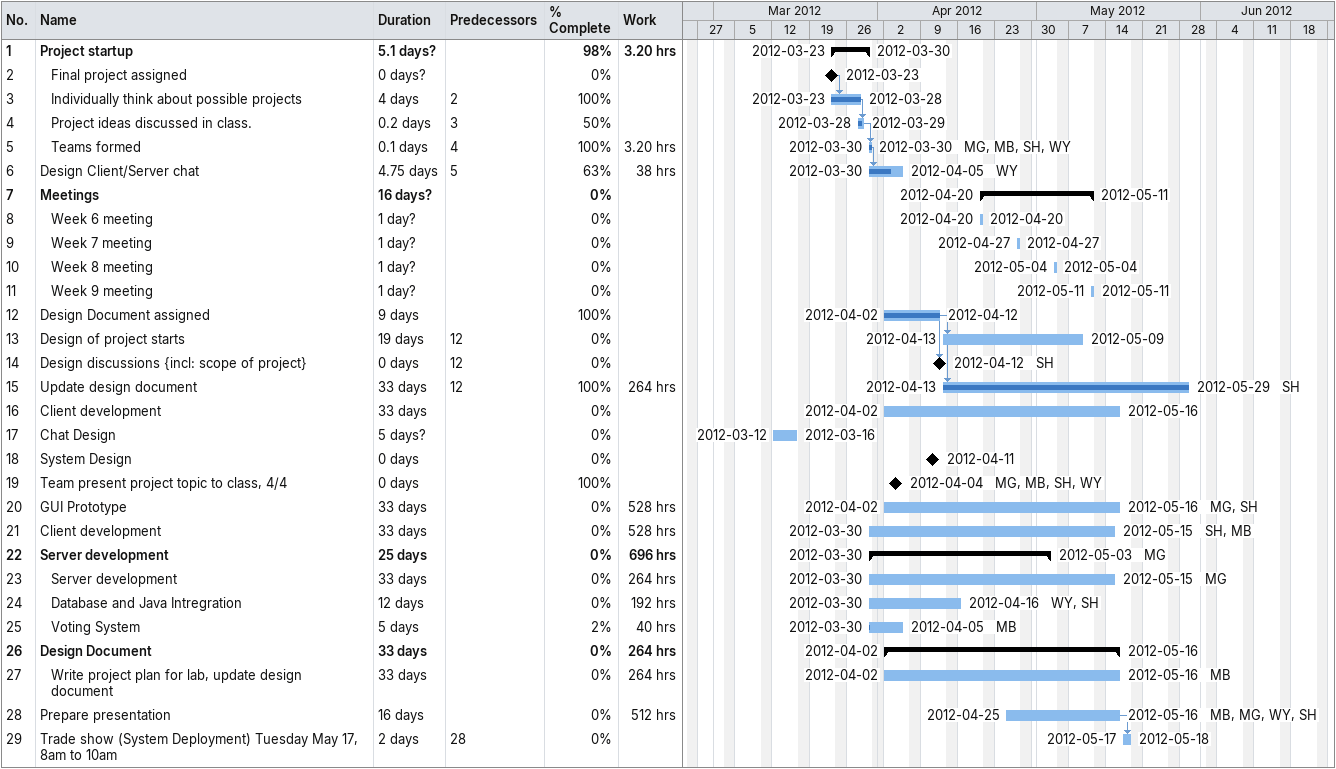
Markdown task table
| ID | Level | Task | Duration | Start | Finish | Predecessors | Resources | % complete | Work (h) |
|---|---|---|---|---|---|---|---|---|---|
| 1 | 1 | **Project startup** | 5.1d? | 2012-03-23 | 2012-03-30 |  |  | 98 | 3.20 |
| 2 | 2 | Final project assigned | 0d? | 2012-03-23 | 2012-03-23 |  |  | 0 |  |
| 3 | 2 | Individually think about possible projects | 4d | 2012-03-23 | 2012-03-28 | 2 |  | 100 |  |
| 4 | 2 | Project ideas discussed in class. | 0.2d | 2012-03-28 | 2012-03-29 | 3 |  | 50 |  |
| 5 | 2 | Teams formed | 0.1d | 2012-03-30 | 2012-03-30 | 4 | MG, MB, SH, WY | 100 | 3.20 |
| 6 | 1 | Design Client/Server chat | 4.75d | 2012-03-30 | 2012-04-05 | 5 | WY | 63 | 38 |
| 7 | 1 | **Meetings** | 16d? | 2012-04-20 | 2012-05-11 |  |  | 0 |  |
| 8 | 2 | Week 6 meeting | 1d? | 2012-04-20 | 2012-04-20 |  |  | 0 |  |
| 9 | 2 | Week 7 meeting | 1d? | 2012-04-27 | 2012-04-27 |  |  | 0 |  |
| 10 | 2 | Week 8 meeting | 1d? | 2012-05-04 | 2012-05-04 |  |  | 0 |  |
| 11 | 2 | Week 9 meeting | 1d? | 2012-05-11 | 2012-05-11 |  |  | 0 |  |
| 12 | 1 | Design Document assigned | 9d | 2012-04-02 | 2012-04-12 |  |  | 100 |  |
| 13 | 1 | Design of project starts | 19d | 2012-04-13 | 2012-05-09 | 12 |  | 0 |  |
| 14 | 1 | Design discussions {incl: scope of project} | 0d | 2012-04-12 | 2012-04-12 | 12 | SH | 0 |  |
| 15 | 1 | Update design document | 33d | 2012-04-13 | 2012-05-29 | 12 | SH | 100 | 264 |
| 16 | 1 | Client development | 33d | 2012-04-02 | 2012-05-16 |  |  | 0 |  |
| 17 | 1 | Chat Design | 5d? | 2012-03-12 | 2012-03-16 |  |  | 0 |  |
| 18 | 1 | System Design | 0d | 2012-04-11 | 2012-04-11 |  |  | 0 |  |
| 19 | 1 | Team present project topic to class, 4/4 | 0d | 2012-04-04 | 2012-04-04 |  | MG, MB, SH, WY | 100 |  |
| 20 | 1 | GUI Prototype | 33d | 2012-04-02 | 2012-05-16 |  | MG, SH | 0 | 528 |
| 21 | 1 | Client development | 33d | 2012-03-30 | 2012-05-15 |  | SH, MB | 0 | 528 |
| 22 | 1 | **Server development** | 25d | 2012-03-30 | 2012-05-03 |  | MG | 0 | 696 |
| 23 | 2 | Server development | 33d | 2012-03-30 | 2012-05-15 |  | MG | 0 | 264 |
| 24 | 2 | Database and Java Intregration | 12d | 2012-03-30 | 2012-04-16 |  | WY, SH | 0 | 192 |
| 25 | 2 | Voting System | 5d | 2012-03-30 | 2012-04-05 |  | MB | 2 | 40 |
| 26 | 1 | **Design Document** | 33d | 2012-04-02 | 2012-05-16 |  |  | 0 | 264 |
| 27 | 2 | Write project plan for lab, update design document | 33d | 2012-04-02 | 2012-05-16 |  | MB | 0 | 264 |
| 28 | 1 | Prepare presentation | 16d | 2012-04-25 | 2012-05-16 |  | MB, MG, WY, SH | 0 | 512 |
| 29 | 1 | Trade show (System Deployment) Tuesday May 17, 8am to 10am | 2d | 2012-05-17 | 2012-05-18 | 28 |  | 0 |  |
